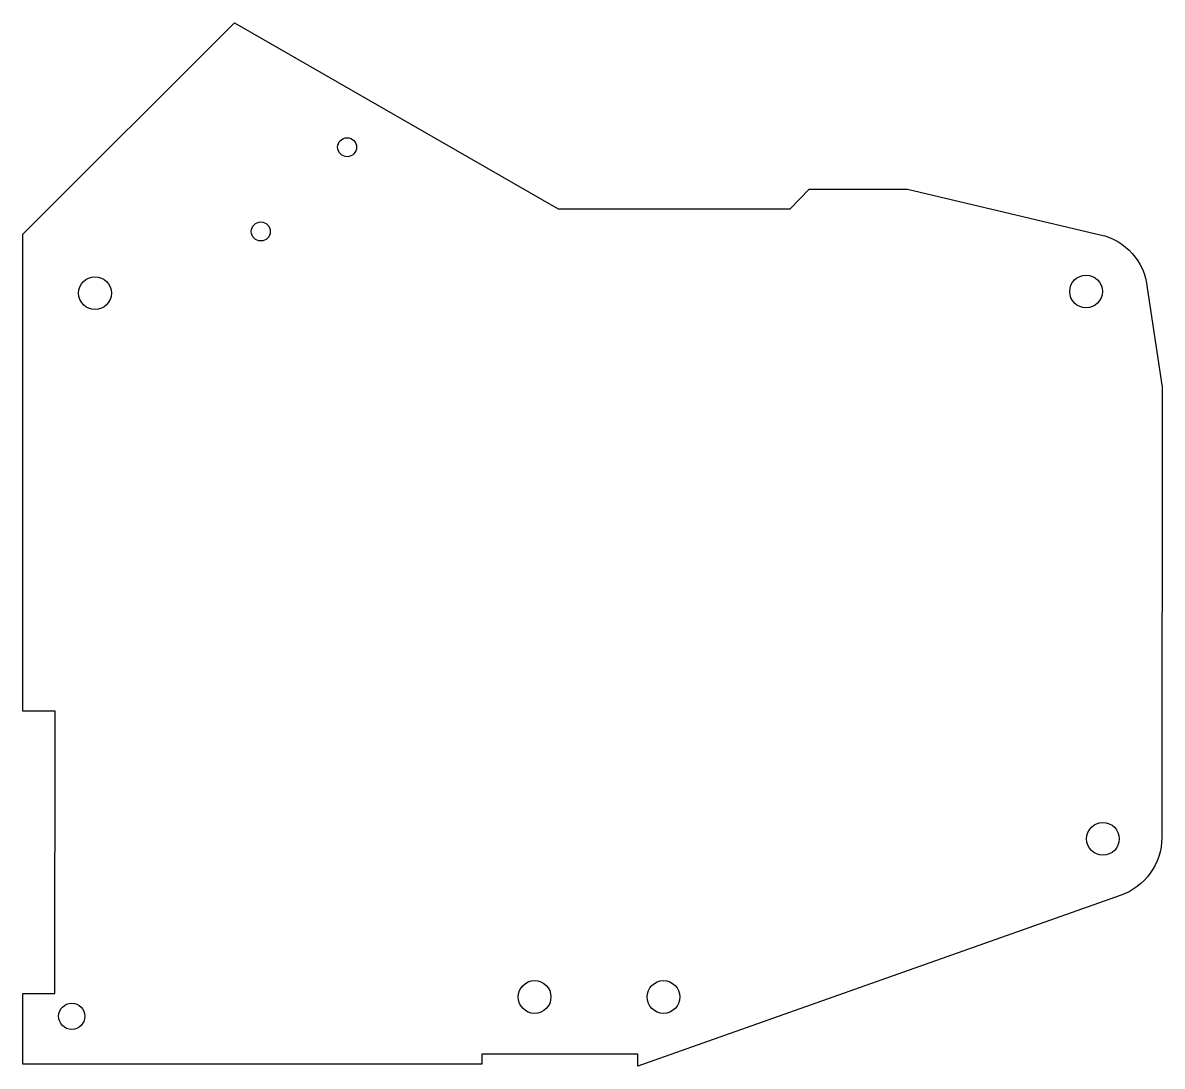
# Model space of a CAD drawing. Header units: millimetres. Extents: x -87 to 87, y -79 to 80.
import ezdxf

# ---------------------------------------------------------------- set-up
doc = ezdxf.new("R2010")
doc.units = ezdxf.units.MM
doc.layers.get('0').update_dxf_attribs({"linetype": 'CONTINUOUS'})

msp = doc.modelspace()

# ---------------------------------------------------------------- linework, layer by layer
msp.add_lwpolyline([(87, 24.48), (86.93, -44.24, -0.322014), (80.56, -53.12), (6.94, -79.18), (6.94, -77.36), (-16.91, -77.36), (-16.91, -78.86), (-81.55, -78.86), (-87, -78.86), (-86.99, -68.08), (-82.08, -68.08), (-82.07, -24.99), (-86.99, -24.99), (-86.99, 43.49), (-86.99, 47.82), (-54.67, 80.11), (-5.24, 51.7), (30.16, 51.7), (33.09, 54.7), (48.11, 54.7), (77.51, 47.76, -0.326911), (84.7, 39.67)], format="xyb", close=True)
for centre, radius in [((-37.47, 61.11), 1.45), ((-50.65, 48.25), 1.45), ((-75.97, 38.84), 2.5), ((75.37, 39.09), 2.5), ((77.94, -44.48), 2.5), ((-8.84, -68.61), 2.5), ((10.84, -68.61), 2.5), ((-79.52, -71.56), 2)]:
    msp.add_circle(centre, radius)

doc.saveas('drawing.dxf')
